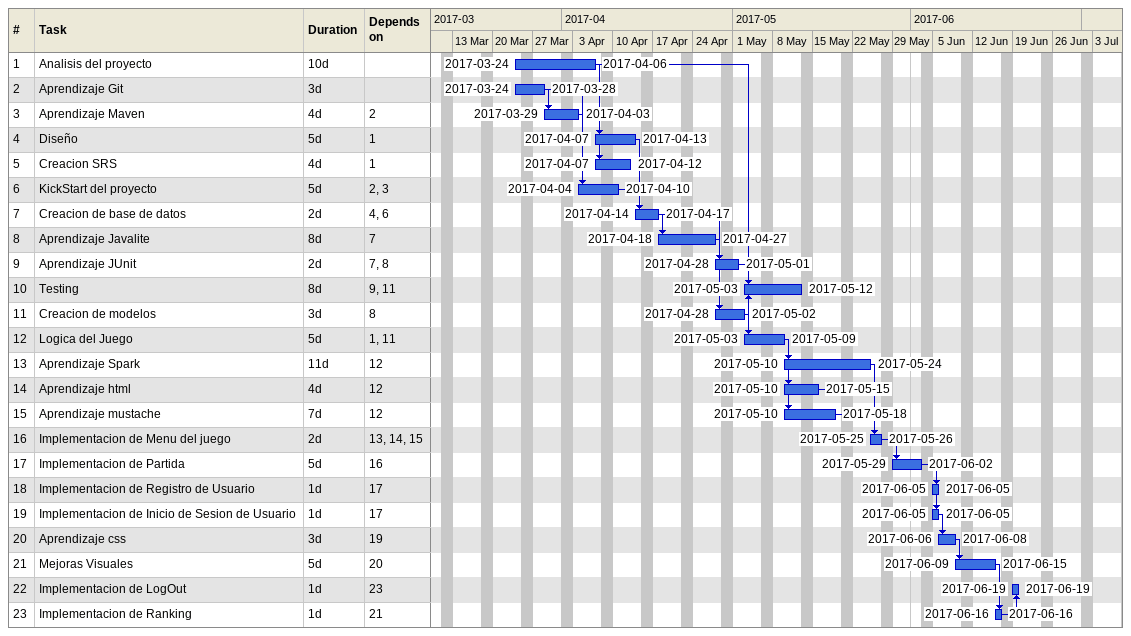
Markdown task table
| ID | Task | Duration | Start | Finish | Predecessors |
|---|---|---|---|---|---|
| 1 | Analisis del proyecto | 10d | 2017-03-24 | 2017-04-06 |  |
| 2 | Aprendizaje Git | 3d | 2017-03-24 | 2017-03-28 |  |
| 3 | Aprendizaje Maven | 4d | 2017-03-29 | 2017-04-03 | 2 |
| 4 | Diseño | 5d | 2017-04-07 | 2017-04-13 | 1 |
| 5 | Creacion SRS | 4d | 2017-04-07 | 2017-04-12 | 1 |
| 6 | KickStart del proyecto | 5d | 2017-04-04 | 2017-04-10 | 2, 3 |
| 7 | Creacion de base de datos | 2d | 2017-04-14 | 2017-04-17 | 4, 6 |
| 8 | Aprendizaje Javalite | 8d | 2017-04-18 | 2017-04-27 | 7 |
| 9 | Aprendizaje JUnit | 2d | 2017-04-28 | 2017-05-01 | 7, 8 |
| 10 | Testing | 8d | 2017-05-03 | 2017-05-12 | 9, 11 |
| 11 | Creacion de modelos | 3d | 2017-04-28 | 2017-05-02 | 8 |
| 12 | Logica del Juego | 5d | 2017-05-03 | 2017-05-09 | 1, 11 |
| 13 | Aprendizaje Spark | 11d | 2017-05-10 | 2017-05-24 | 12 |
| 14 | Aprendizaje html | 4d | 2017-05-10 | 2017-05-15 | 12 |
| 15 | Aprendizaje mustache | 7d | 2017-05-10 | 2017-05-18 | 12 |
| 16 | Implementacion de Menu del juego | 2d | 2017-05-25 | 2017-05-26 | 13, 14, 15 |
| 17 | Implementacion de Partida | 5d | 2017-05-29 | 2017-06-02 | 16 |
| 18 | Implementacion de Registro de Usuario | 1d | 2017-06-05 | 2017-06-05 | 17 |
| 19 | Implementacion de Inicio de Sesion de Usuario | 1d | 2017-06-05 | 2017-06-05 | 17 |
| 20 | Aprendizaje css | 3d | 2017-06-06 | 2017-06-08 | 19 |
| 21 | Mejoras Visuales | 5d | 2017-06-09 | 2017-06-15 | 20 |
| 22 | Implementacion de LogOut | 1d | 2017-06-19 | 2017-06-19 | 23 |
| 23 | Implementacion de Ranking | 1d | 2017-06-16 | 2017-06-16 | 21 |
